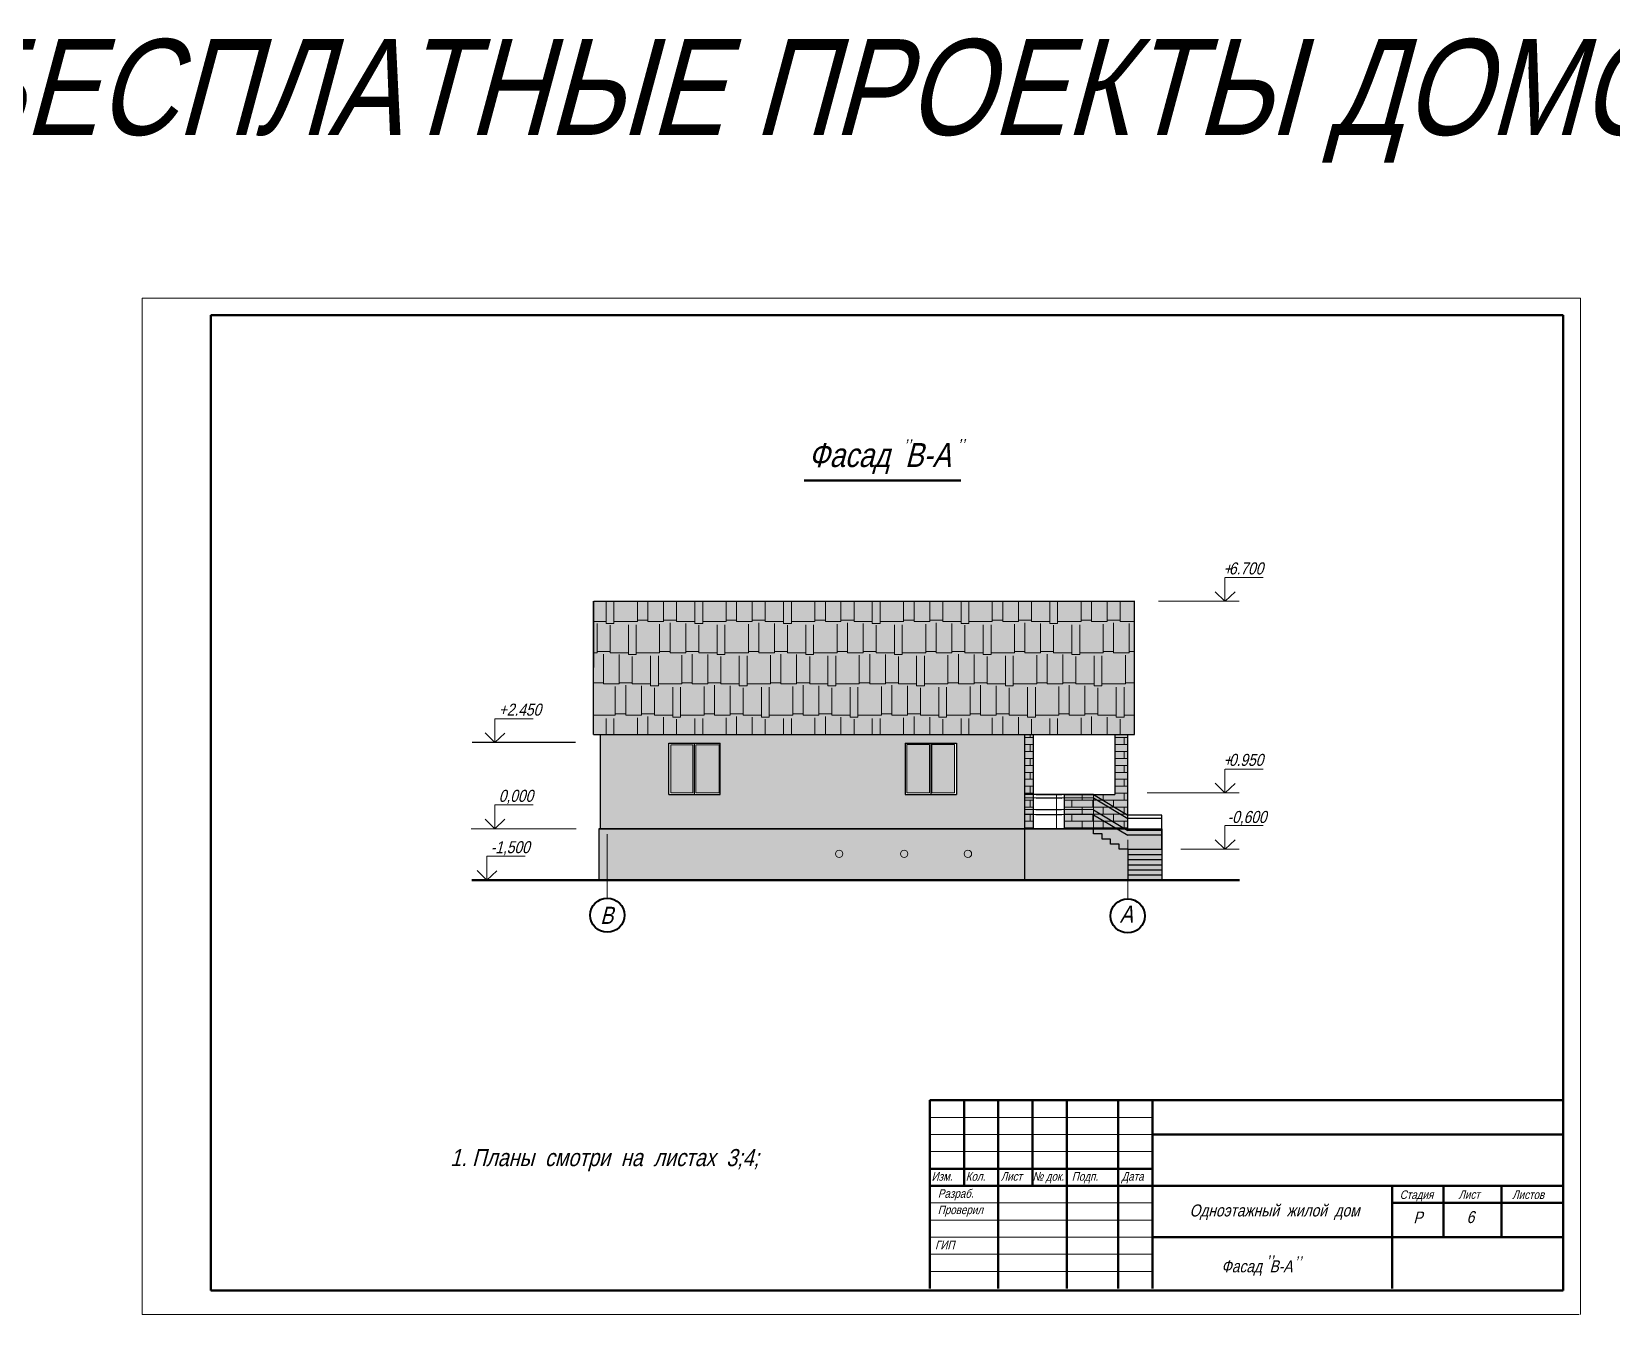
# Model space of a CAD drawing. Header units: millimetres. Extents: x -1570823 to -1042875, y 1331607 to 1425447.
# Drawn here: x -1230011 to -1183874, y 1387958 to 1425447 of the extents above; entities that cross this region are included whole.
import ezdxf

# ---------------------------------------------------------------- set-up
doc = ezdxf.new("R2010")
doc.units = ezdxf.units.MM
doc.linetypes.add('ACAD_ISO04W100', pattern=[30, 24, -3, 0, -3])
for name, color, linetype, lineweight in [('оси', 170, 'ACAD_ISO04W100', 15), ('Пр', 7, 'Continuous', 60), ('проект', 7, 'Continuous', 50), ('Разм.', 7, 'Continuous', 15), ('размер', 7, 'Continuous', 15), ('тонкая', 7, 'Continuous', 15)]:
    doc.layers.add(name, color=color, linetype=linetype, lineweight=lineweight)
doc.layers.add('разм', color=7, linetype='Continuous')
doc.styles.get("Standard").update_dxf_attribs({"font": 'ARIALN.TTF', "oblique": 15, "height": 350})

msp = doc.modelspace()

# ---------------------------------------------------------------- hatches: boundary and pattern name
at = {"layer": 'разм', "lineweight": 15, "ltscale": 25, "true_color": 0xffc2f0}
msp.add_hatch(color=254, dxfattribs=at).paths.add_polyline_path([(-1197800.1, 1408800.9), (-1213599, 1408800.9), (-1213599, 1404901), (-1197800.1, 1404901)])
at = {"layer": 'разм', "lineweight": 15, "ltscale": 25}
h = msp.add_hatch(dxfattribs=at)
h.set_pattern_fill('AR-RSHKE', color=256, scale=3, style=0)
h.set_pattern_definition([(0, (102169.9, 105189.2), (1943.1, 914.4), [457.2, -381, 533.4, -228.6, 685.8, -304.8]), (0, (102627.1, 105227.3), (1943.1, 914.4), [381, -1447.8, 304.8, -457.2]), (0, (103541.5, 105132.1), (1943.1, 914.4), [228.6, -2362.2]), (90, (102169.86, 105189.2), (-647.7, 914.4), [876.3, -2781.3]), (90, (102627.06, 105189.2), (-647.7, 914.4), [857.25, -2800.35]), (90, (103008.06, 105189.2), (-647.7, 914.4), [800.1, -2857.5]), (90, (103541.46, 105132.05), (-647.7, 914.4), [876.3, -2781.3]), (90, (103770.06, 105132.05), (-647.7, 914.4), [876.3, -2781.3]), (90, (104455.86, 105189.2), (-647.7, 914.4), [838.2, -2819.4])])
h.paths.add_polyline_path([(-1197800.1, 1408800.9), (-1213599, 1408800.9), (-1213599, 1404901), (-1197800.1, 1404901)])
at = {"layer": 'разм', "lineweight": 15, "ltscale": 25, "true_color": 0xffedb8}
h = msp.add_hatch(color=254, dxfattribs=at)
h.paths.add_polyline_path([(-1211401.4, 1404649.4), (-1213399, 1404649.4), (-1213399, 1403139.7), (-1211401.4, 1403139.7)], flags=16)
h.paths.add_polyline_path([(-1211401.4, 1403139.7), (-1213199.5, 1403139.7), (-1213199, 1402150.8), (-1211401.4, 1402150.8)], flags=17)
h.paths.add_polyline_path([(-1204501.5, 1403139.7), (-1209900.9, 1403139.7), (-1209900.9, 1402150.8), (-1204501.5, 1402150.8)], flags=17)
h.paths.add_polyline_path([(-1204501.5, 1404649.4), (-1209899, 1404649.4), (-1209899, 1403150.8), (-1209900.9, 1403150.8), (-1209900.9, 1403139.7), (-1204501.5, 1403139.7)], flags=17)
h.paths.add_polyline_path([(-1209900.9, 1403139.7), (-1211401.4, 1403139.7), (-1211401.4, 1402150.8), (-1209900.9, 1402150.8)], flags=17)
h.paths.add_polyline_path([(-1201000.7, 1404901), (-1213399, 1404901), (-1213399, 1404649.4), (-1211401.4, 1404649.4), (-1211401.4, 1404650.8), (-1209899, 1404650.8), (-1209899, 1404649.4), (-1204501.5, 1404649.4), (-1204501.5, 1404654.7), (-1203001.5, 1404655.5), (-1203001.5, 1403150.8), (-1203002.9, 1403150.8), (-1203002.9, 1402150.8), (-1201005.8, 1402150.8)])
h.paths.add_polyline_path([(-1203002.9, 1403139.7), (-1204501.5, 1403139.7), (-1204501.5, 1402150.8), (-1203002.9, 1402150.8)], flags=16)
h = msp.add_hatch(color=254, dxfattribs=at)
h.paths.add_polyline_path([(-1200746.9, 1404901), (-1201000.7, 1404901), (-1201005.8, 1402150.8), (-1200752.1, 1402150.8)])
h.paths.add_polyline_path([(-1198000.1, 1404901), (-1198379.9, 1404901), (-1198379, 1403151.5), (-1199852.1, 1403150.8), (-1199852.1, 1402150.8), (-1198000.1, 1402150.8)])
at = {"layer": 'разм', "lineweight": 15, "ltscale": 25}
h = msp.add_hatch(dxfattribs=at)
h.set_pattern_fill('AR-BRSTD', color=256, scale=3, style=0)
h.set_pattern_definition([(0, (102169.86, 105189.2), (0, 203.2254), []), (90, (102169.86, 105189.2), (-304.8, 203.2254), [203.2254, -203.2254])])
h.paths.add_polyline_path([(-1198000.1, 1404901), (-1198379.9, 1404901), (-1198379, 1403151.5), (-1199852.1, 1403150.8), (-1199852.1, 1402150.8), (-1198000.1, 1402150.8)])
h.paths.add_polyline_path([(-1200746.9, 1404901), (-1201000.7, 1404901), (-1201005.8, 1402150.8), (-1200752.1, 1402150.8)])
at = {"layer": 'разм', "lineweight": 15, "ltscale": 25, "true_color": 0xd6f5ff}
h = msp.add_hatch(color=7, dxfattribs=at)
h.paths.add_polyline_path([(-1209936.2, 1404600.6), (-1210613.7, 1404600.6), (-1210613.7, 1403199.3), (-1209936.2, 1403199.3)])
h.paths.add_polyline_path([(-1210704.4, 1404598.9), (-1211342.7, 1404598.9), (-1211342.7, 1403198), (-1210704.4, 1403198)])
h.paths.add_polyline_path([(-1203792.2, 1404615.7), (-1204447.3, 1404615.7), (-1204447.3, 1403200.6), (-1203792.2, 1403200.6)])
h.paths.add_polyline_path([(-1203061.4, 1404612.3), (-1203719.7, 1404612.3), (-1203719.7, 1403201.3), (-1203061.4, 1403201.3)])
at = {"layer": 'разм', "lineweight": 15, "ltscale": 25, "true_color": 0xffedb8}
msp.add_hatch(color=254, dxfattribs=at).paths.add_polyline_path([(-1213199.5, 1403139.7), (-1213399, 1403139.7), (-1213399, 1402150.8), (-1213199, 1402150.8)])
at = {"layer": 'разм', "lineweight": 5, "ltscale": 25}
h = msp.add_hatch(color=255, dxfattribs=at)
h.paths.add_polyline_path([(-1198000.1, 1401550.8), (-1198250.1, 1401550.8), (-1198250.1, 1401700.8), (-1198500.1, 1401700.8), (-1198500.1, 1401850.8), (-1198750.1, 1401850.8), (-1198750.1, 1402000.8), (-1199000.1, 1402000.8), (-1199000.1, 1402150.8), (-1201005.8, 1402150.8), (-1201008.7, 1400650.8), (-1198000.1, 1400650.8)])
h.paths.add_polyline_path([(-1201200.1, 1402150.8), (-1213199, 1402150.8), (-1213198.3, 1400650.8), (-1201199.4, 1400650.8)])
h.paths.add_polyline_path([(-1201005.8, 1402150.8), (-1201200.1, 1402150.8), (-1201199.4, 1400650.8), (-1201008.7, 1400650.8)])
h.paths.add_polyline_path([(-1213199, 1402150.8), (-1213449, 1402150.8), (-1213449, 1400650.8), (-1213198.3, 1400650.8)])
h.paths.add_polyline_path([(-1197000.1, 1402150.8), (-1198000.1, 1402150.8), (-1197999.8, 1401550.8), (-1197000.1, 1401550.8)])
h.paths.add_polyline_path([(-1198000.1, 1402150.8), (-1199000.1, 1402150.8), (-1199000.1, 1402000.8), (-1198750.1, 1402000.8), (-1198750.1, 1401850.8), (-1198500.1, 1401850.8), (-1198500.1, 1401700.8), (-1198250.1, 1401700.8), (-1198250.1, 1401550.8), (-1197999.8, 1401550.8)])
h.paths.add_polyline_path([(-1197000.1, 1401550.8), (-1197999.8, 1401550.8), (-1197999.8, 1401400.8), (-1197000.1, 1401400.8)])
h.paths.add_polyline_path([(-1197000.1, 1401400.8), (-1197999.8, 1401400.8), (-1197999.7, 1401250.8), (-1197000.1, 1401250.8)])
h.paths.add_polyline_path([(-1197000.1, 1401250.8), (-1197999.7, 1401250.8), (-1197999.6, 1401100.8), (-1197000.1, 1401100.8)])
h.paths.add_polyline_path([(-1197000.1, 1401100.8), (-1197999.6, 1401100.8), (-1197999.5, 1400950.8), (-1197000.1, 1400950.8)])
h.paths.add_polyline_path([(-1197000.1, 1400950.8), (-1197999.5, 1400950.8), (-1197999.5, 1400800.8), (-1197000.1, 1400800.8)])
h.paths.add_polyline_path([(-1197000.1, 1400800.8), (-1197999.5, 1400800.8), (-1197999.4, 1400650.8), (-1197000.1, 1400650.8)])

# ---------------------------------------------------------------- linework, layer by layer
at = {"lineweight": 0}
for p, q in [((-1203779.8, 1393715.6), (-1197279.8, 1393715.6)), ((-1203779.8, 1393715.6), (-1197279.8, 1393715.6)), ((-1203779.8, 1393215.6), (-1197279.8, 1393215.6)), ((-1203779.8, 1393215.6), (-1197279.8, 1393215.6)), ((-1203779.8, 1392715.6), (-1197279.8, 1392715.6)), ((-1203779.8, 1392715.6), (-1197279.8, 1392715.6)), ((-1203779.8, 1391215.6), (-1197279.8, 1391215.6)), ((-1203779.8, 1391215.6), (-1197279.8, 1391215.6)), ((-1203779.8, 1390715.6), (-1197279.8, 1390715.6)), ((-1203779.8, 1390715.6), (-1197279.8, 1390715.6)), ((-1203779.8, 1390215.6), (-1197279.8, 1390215.6)), ((-1203779.8, 1390215.6), (-1197279.8, 1390215.6)), ((-1203779.8, 1389715.6), (-1197279.8, 1389715.6)), ((-1203779.8, 1389715.6), (-1197279.8, 1389715.6)), ((-1203779.8, 1389215.6), (-1197279.8, 1389215.6)), ((-1203779.8, 1389215.6), (-1197279.8, 1389215.6))]:
    msp.add_line(p, q, dxfattribs=at)
at = {"lineweight": 15}
msp.add_line((-1201295.5, 1387958.2), (-1226779.8, 1387958.2), dxfattribs=at)
msp.add_line((-1201295.5, 1387958.2), (-1226779.8, 1387958.2), dxfattribs=at)
at = {"layer": 'оси', "lineweight": 15, "ltscale": 100}
for p, q in [((-1213198, 1400125), (-1213198.9, 1401989.1)), ((-1197999.1, 1400104.7), (-1198000, 1401830))]:
    msp.add_line(p, q, dxfattribs=at)
at = {"layer": 'Пр', "lineweight": 40}
for centre in [(-1213198, 1399625), (-1213198, 1399625), (-1197999.1, 1399604.7), (-1197999.1, 1399604.7)]:
    msp.add_circle(centre, 500, dxfattribs=at)
at = {"layer": 'проект'}
for p, q in [((-1224779.8, 1388658.2), (-1224779.8, 1417158.2)), ((-1185279.8, 1417158.2), (-1224779.8, 1417158.2)), ((-1224779.8, 1388658.2), (-1224779.8, 1417158.2)), ((-1185279.8, 1417158.2), (-1224779.8, 1417158.2)), ((-1185279.8, 1417158.2), (-1185279.8, 1388658.2)), ((-1185279.8, 1417158.2), (-1185279.8, 1388658.2)), ((-1203779.8, 1388715.6), (-1203779.8, 1394215.6)), ((-1203779.8, 1394215.6), (-1185279.8, 1394215.6)), ((-1203779.8, 1388715.6), (-1203779.8, 1394215.6)), ((-1202779.8, 1391715.6), (-1202779.8, 1394215.6)), ((-1202779.8, 1391715.6), (-1202779.8, 1394215.6)), ((-1201779.8, 1388715.6), (-1201779.8, 1394215.6)), ((-1201779.8, 1388715.6), (-1201779.8, 1394215.6)), ((-1200779.8, 1391715.6), (-1200779.8, 1394215.6)), ((-1200779.8, 1391715.6), (-1200779.8, 1394215.6)), ((-1199779.8, 1388715.6), (-1199779.8, 1394215.6)), ((-1199779.8, 1388715.6), (-1199779.8, 1394215.6)), ((-1198279.8, 1388715.6), (-1198279.8, 1394215.6)), ((-1198279.8, 1388715.6), (-1198279.8, 1394215.6)), ((-1197279.8, 1388715.6), (-1197279.8, 1394215.6)), ((-1197279.8, 1388715.6), (-1197279.8, 1394215.6)), ((-1197279.8, 1393215.6), (-1185279.8, 1393215.6)), ((-1197279.8, 1393215.6), (-1185279.8, 1393215.6)), ((-1203779.8, 1392215.6), (-1197279.8, 1392215.6)), ((-1203779.8, 1392215.6), (-1197279.8, 1392215.6)), ((-1203779.8, 1391715.6), (-1197279.8, 1391715.6)), ((-1203779.8, 1391715.6), (-1197279.8, 1391715.6)), ((-1197279.8, 1391715.6), (-1185279.8, 1391715.6)), ((-1197279.8, 1391715.6), (-1185279.8, 1391715.6)), ((-1190279.8, 1388715.6), (-1190279.8, 1391715.6)), ((-1190279.8, 1388715.6), (-1190279.8, 1391715.6)), ((-1188779.8, 1390215.6), (-1188779.8, 1391715.6)), ((-1188779.8, 1390215.6), (-1188779.8, 1391715.6)), ((-1187079.8, 1390215.6), (-1187079.8, 1391715.6)), ((-1187079.8, 1390215.6), (-1187079.8, 1391715.6)), ((-1190279.8, 1391215.6), (-1185279.8, 1391215.6)), ((-1190279.8, 1391215.6), (-1185279.8, 1391215.6)), ((-1197279.8, 1390215.6), (-1185279.8, 1390215.6)), ((-1197279.8, 1390215.6), (-1185279.8, 1390215.6)), ((-1185279.8, 1388658.2), (-1224779.8, 1388658.2)), ((-1185279.8, 1388658.2), (-1224779.8, 1388658.2))]:
    msp.add_line(p, q, dxfattribs=at)
at = {"layer": 'проект', "ltscale": 25}
for p, q in [((-1207450.5, 1412331.6), (-1202873.3, 1412331.6)), ((-1217153, 1400650.8), (-1194730.6, 1400650.8))]:
    msp.add_line(p, q, dxfattribs=at)
at = {"layer": 'проект', "lineweight": 30, "ltscale": 25}
for p, q in [((-1213599, 1404901), (-1213599, 1408800.9)), ((-1213590.7, 1408800.9), (-1197791.9, 1408800.9)), ((-1197800.1, 1404901), (-1197800.1, 1408800.9)), ((-1213599, 1404901), (-1197800.1, 1404901)), ((-1213399, 1402150.8), (-1213399, 1404901)), ((-1201008.7, 1400650.8), (-1201000.7, 1404901)), ((-1200752.1, 1402150.8), (-1200746.9, 1404901)), ((-1200752.1, 1404250.8), (-1200746.9, 1404901)), ((-1198379.9, 1404901), (-1198379, 1403151.5)), ((-1198000.1, 1402150.8), (-1198000.1, 1404901)), ((-1199000.8, 1403047.4), (-1201004.4, 1403050.9)), ((-1199000.6, 1403151.2), (-1201004.2, 1403154.8)), ((-1199852.1, 1403150.8), (-1198379, 1403151.5)), ((-1199000.6, 1403151.2), (-1198000.1, 1402550.8)), ((-1199000.4, 1403055), (-1197999.9, 1402454.5)), ((-1199000.8, 1402707.8), (-1201004.4, 1402711.3)), ((-1199000.6, 1402701.2), (-1198000.1, 1402100.8)), ((-1213449, 1402150.8), (-1198000.1, 1402150.8)), ((-1213449, 1402150.8), (-1213449, 1400650.8)), ((-1199000.6, 1402561), (-1201004.2, 1402564.6)), ((-1199000.6, 1402561), (-1198000.1, 1401960.6)), ((-1199000.1, 1402000.8), (-1199000.1, 1402150.8)), ((-1197000.1, 1402550.8), (-1198000.1, 1402550.8)), ((-1197000.1, 1402454.5), (-1198000.1, 1402454.5)), ((-1197000.1, 1401550.8), (-1197000.1, 1402550.8)), ((-1197000.1, 1402148.3), (-1197000.1, 1400650.8)), ((-1198750.1, 1402000.8), (-1199000.1, 1402000.8)), ((-1198750.1, 1401850.8), (-1198750.1, 1402000.8)), ((-1198500.1, 1401850.8), (-1198750.1, 1401850.8)), ((-1198500.1, 1401700.8), (-1198500.1, 1401850.8)), ((-1198250.1, 1401700.8), (-1198500.1, 1401700.8)), ((-1198250.1, 1401550.8), (-1198250.1, 1401700.8)), ((-1197000.1, 1402100.8), (-1198000.1, 1402100.8)), ((-1197000.1, 1401960.6), (-1198000.1, 1401960.6)), ((-1198000.1, 1401550.8), (-1198250.1, 1401550.8)), ((-1198000.1, 1401550.8), (-1198000.1, 1400650.8)), ((-1198000.1, 1401550.8), (-1197000.1, 1401550.8)), ((-1198000.1, 1401400.8), (-1197000.1, 1401400.8)), ((-1197999.8, 1401250.8), (-1196999.8, 1401250.8)), ((-1197999.7, 1401100.8), (-1196999.7, 1401100.8)), ((-1197999.5, 1400950.8), (-1196999.5, 1400950.8)), ((-1197999.4, 1400800.8), (-1196999.4, 1400800.8))]:
    msp.add_line(p, q, dxfattribs=at)
at = {"layer": 'проект', "lineweight": 15, "ltscale": 25}
for p, q in [((-1200752.1, 1404250.8), (-1200746.9, 1404901)), ((-1200080.1, 1402150.8), (-1200080.6, 1403151.2)), ((-1199000.1, 1402150.8), (-1199000.6, 1403151.2))]:
    msp.add_line(p, q, dxfattribs=at)
for centre in [(-1206427.3, 1401417.8), (-1204528.5, 1401417.8), (-1202666.7, 1401417.8)]:
    msp.add_circle(centre, 108.5, dxfattribs=at)
at = {"layer": 'разм', "lineweight": 30, "ltscale": 25}
for p, q in [((-1213599, 1404901), (-1213590.7, 1408800.9)), ((-1211399, 1404650.8), (-1209899, 1404650.8)), ((-1211399, 1403150.8), (-1211399, 1404650.8)), ((-1210649, 1403150.8), (-1210649, 1404650.8)), ((-1209899, 1403150.8), (-1209899, 1404650.8)), ((-1204501.6, 1404654.7), (-1203001.5, 1404655.5)), ((-1204501.5, 1404655.5), (-1204501.5, 1403150.8)), ((-1203751.5, 1404655.5), (-1203751.5, 1403150.8)), ((-1203001.5, 1404655.5), (-1203001.5, 1403150.8)), ((-1211399, 1403150.8), (-1209899, 1403150.8)), ((-1204501.5, 1403150.8), (-1203001.5, 1403150.8)), ((-1200678.1, 1403050.4), (-1199927.7, 1403049)), ((-1200678, 1403154.2), (-1199927.5, 1403152.9)), ((-1200679.8, 1402710.7), (-1199929.3, 1402709.4)), ((-1198000.1, 1402150.8), (-1213449, 1402150.8)), ((-1200679, 1402564), (-1199928.6, 1402562.7)), ((-1198000.1, 1402150.8), (-1197000.1, 1402150.8))]:
    msp.add_line(p, q, dxfattribs=at)
at = {"layer": 'разм', "lineweight": 5, "ltscale": 25}
for p, q in [((-1197102.2, 1408797.7), (-1194747.2, 1408797.7)), ((-1197436.1, 1403201.8), (-1194747.2, 1403201.8)), ((-1214104.9, 1402146.9), (-1217173.9, 1402146.9)), ((-1196447.3, 1401550.2), (-1194745.5, 1401550.2))]:
    msp.add_line(p, q, dxfattribs=at)
at = {"layer": 'разм', "ltscale": 25}
msp.add_line((-1214125.5, 1404669.9), (-1217148.2, 1404669.9), dxfattribs=at)
at = {"layer": 'разм', "lineweight": 15, "ltscale": 25}
for p, q in [((-1211342.7, 1404598.9), (-1210704.4, 1404598.9)), ((-1211342.7, 1403198), (-1211342.7, 1404598.9)), ((-1210704.4, 1404598.9), (-1210704.4, 1403198)), ((-1210613.7, 1404600.6), (-1209936.2, 1404600.6)), ((-1210613.7, 1403199.3), (-1210613.7, 1404600.6)), ((-1209936.2, 1404600.6), (-1209936.2, 1403199.3)), ((-1204447.3, 1404615.7), (-1203792.2, 1404615.7)), ((-1204447.3, 1403200.6), (-1204447.3, 1404615.7)), ((-1203792.2, 1404615.7), (-1203792.2, 1403200.6)), ((-1213399, 1402150.8), (-1213399, 1403150.8)), ((-1210704.4, 1403198), (-1211342.7, 1403198)), ((-1209936.2, 1403199.3), (-1210613.7, 1403199.3)), ((-1203792.2, 1403200.6), (-1204447.3, 1403200.6))]:
    msp.add_line(p, q, dxfattribs=at)
for points in [[(-1211342.7, 1403198), (-1210704.4, 1403198), (-1210704.4, 1404598.9), (-1211342.7, 1404598.9)], [(-1210613.7, 1403199.3), (-1209936.2, 1403199.3), (-1209936.2, 1404600.6), (-1210613.7, 1404600.6)], [(-1204447.3, 1403200.6), (-1203792.2, 1403200.6), (-1203792.2, 1404615.7), (-1204447.3, 1404615.7)], [(-1203719.7, 1403201.3), (-1203061.4, 1403201.3), (-1203061.4, 1404612.3), (-1203719.7, 1404612.3)]]:
    msp.add_lwpolyline(points, close=True, dxfattribs=at)
at = {"layer": 'Разм.'}
for p, q in [((-1195159.1, 1409492.5), (-1195159.1, 1408794.2)), ((-1195158.1, 1409492.5), (-1194045, 1409492.5)), ((-1216481.9, 1405364.8), (-1216481.9, 1404666.5)), ((-1216480.8, 1405364.8), (-1215367.8, 1405364.8)), ((-1195159.1, 1403896.7), (-1195159.1, 1403198.4)), ((-1195158.1, 1403896.7), (-1194045, 1403896.7)), ((-1216481.9, 1402846.4), (-1216481.9, 1402148.1)), ((-1216480.8, 1402846.4), (-1215367.8, 1402846.4)), ((-1195159.1, 1402245), (-1195159.1, 1401546.7)), ((-1195158.1, 1402245), (-1194045, 1402245)), ((-1216715.5, 1401345.7), (-1216715.5, 1400647.4)), ((-1216714.4, 1401345.7), (-1215601.4, 1401345.7))]:
    msp.add_line(p, q, dxfattribs=at)
at = {"layer": 'Разм.', "lineweight": 30}
for p, q in [((-1195161.4, 1408797.7), (-1195446.3, 1409078.5)), ((-1195155.8, 1408797.6), (-1194865.5, 1409072.9)), ((-1216484.2, 1404669.9), (-1216769, 1404950.8)), ((-1216478.5, 1404669.9), (-1216188.3, 1404945.1)), ((-1195161.4, 1403201.8), (-1195446.3, 1403482.6)), ((-1195155.8, 1403201.8), (-1194865.5, 1403477)), ((-1216484.2, 1402151.6), (-1216769, 1402432.4)), ((-1216478.5, 1402151.5), (-1216188.3, 1402426.8)), ((-1195161.4, 1401550.2), (-1195446.3, 1401831)), ((-1195155.8, 1401550.1), (-1194865.5, 1401825.4)), ((-1216717.8, 1400650.8), (-1217002.6, 1400931.7)), ((-1216712.1, 1400650.8), (-1216421.9, 1400926))]:
    msp.add_line(p, q, dxfattribs=at)
at = {"layer": 'Разм.', "lineweight": 30, "ltscale": 50}
msp.add_line((-1199852.1, 1403150.8), (-1199852.1, 1402150.8), dxfattribs=at)
at = {"layer": 'размер'}
for p, q in [((-1226779.8, 1387958.2), (-1226779.8, 1417658.2)), ((-1184779.8, 1417658.2), (-1226779.8, 1417658.2)), ((-1226779.8, 1387958.2), (-1226779.8, 1417658.2)), ((-1184779.8, 1417658.2), (-1226779.8, 1417658.2)), ((-1226779.8, 1388158.2), (-1226779.8, 1417379.6)), ((-1226779.8, 1388158.2), (-1226779.8, 1417379.6)), ((-1184779.8, 1417658.2), (-1184779.8, 1387958.2)), ((-1184779.8, 1417658.2), (-1184779.8, 1387958.2)), ((-1184820.4, 1387958.2), (-1226779.8, 1387958.2)), ((-1184820.4, 1387958.2), (-1226779.8, 1387958.2))]:
    msp.add_line(p, q, dxfattribs=at)

# ---------------------------------------------------------------- texts
at = {"oblique": 15}
for s, p in [('Изм.', (-1203729, 1391865.9)), ('Изм.', (-1203729, 1391865.9)), ('Кол.', (-1202729, 1391865.9)), ('Кол.', (-1202729, 1391865.9)), ('Лист', (-1201707.5, 1391865.9)), ('Лист', (-1201707.5, 1391865.9)), ('№ док.', (-1200779.2, 1391865.9)), ('№ док.', (-1200779.2, 1391865.9)), ('Подп.', (-1199633.4, 1391865.9)), ('Подп.', (-1199633.4, 1391865.9)), ('Дата', (-1198179.8, 1391865.9)), ('Дата', (-1198179.8, 1391865.9)), ('Разраб.', (-1203544.1, 1391365.9)), ('Разраб.', (-1203544.1, 1391365.9)), ('Стадия', (-1190055.7, 1391332.7)), ('Стадия', (-1190055.7, 1391332.7)), ('Лист', (-1188338.7, 1391337.5)), ('Лист', (-1188338.7, 1391337.5)), ('Листов', (-1186770.3, 1391332.7)), ('Листов', (-1186770.3, 1391332.7))]:
    msp.add_text(s, height=250, dxfattribs=at).set_placement(p)
at = {"lineweight": 70, "oblique": 15}
msp.add_text('Проверил', height=250, dxfattribs=at).set_placement((-1203548.5, 1390889.3))
msp.add_text('Проверил', height=250, dxfattribs=at).set_placement((-1203548.5, 1390889.3))
at = {"layer": 'Пр', "lineweight": 15, "oblique": 15}
for s, p in [('В', (-1213405.7, 1399370.5)), ('В', (-1213405.7, 1399370.5)), ('А', (-1198232.5, 1399408.1)), ('А', (-1198232.5, 1399408.1))]:
    msp.add_text(s, height=500, dxfattribs=at).set_placement(p)
at = {"layer": 'проект', "lineweight": 5, "ltscale": 25, "oblique": 15}
msp.add_text('6', height=350, dxfattribs=at).set_placement((-1188103.5, 1390628.1))
at = {"layer": 'разм', "lineweight": 5, "ltscale": 25, "oblique": 15}
for s, p in [('+', (-1195205.7, 1409573.8)), ('+', (-1195205.7, 1403977.9)), ('-0,600', (-1195084, 1402320.4))]:
    msp.add_text(s, height=350, dxfattribs=at).set_placement(p)
at = {"layer": 'Разм.', "color": 1, "lineweight": 5, "ltscale": 25, "oblique": 15}
msp.add_text('Файл скачан с сайта БЕСПЛАТНЫЕ ПРОЕКТЫ ДОМОВ', height=2800, dxfattribs=at).set_placement((-1263852.3, 1422426.4))
at = {"layer": 'Разм.', "lineweight": 5, "ltscale": 25, "oblique": 15}
for s, height, p in [('Фасад  В-А', 700, (-1207321.2, 1412721.8)), ('6.700', 350, (-1195045.2, 1409584.3)), ('+2.450', 350, (-1216368, 1405456.6)), ('0.950', 350, (-1195045.2, 1403988.5)), ('0,000', 350, (-1216368, 1402938.2)), ('-1,500', 350, (-1216601.6, 1401437.5)), ('Фасад  В-А', 350, (-1195267, 1389188.9))]:
    msp.add_text(s, height=height, dxfattribs=at).set_placement(p)
at = {"layer": 'размер', "oblique": 15}
for s, height, p in [('Одноэтажный  жилой  дом', 350, (-1196193.9, 1390821.5)), ('Одноэтажный  жилой  дом', 350, (-1196193.9, 1390821.5)), ('.', 350, (-1191497.1, 1390815.1)), ('.', 350, (-1191497.1, 1390815.1)), ('Р', 350, (-1189659.3, 1390615.5)), ('Р', 350, (-1189659.3, 1390615.5)), ('ГИП', 250, (-1203624.6, 1389863)), ('ГИП', 250, (-1203624.6, 1389863))]:
    msp.add_text(s, height=height, dxfattribs=at).set_placement(p)
at = {"layer": 'тонкая', "lineweight": 9, "oblique": 15}
for p in [(-1204483.6, 1413479.3), (-1202917.9, 1413486.5), (-1193902.4, 1389631.3), (-1193080, 1389605.2)]:
    msp.add_text(',,', height=350, dxfattribs=at).set_placement(p)
at = {"layer": 'тонкая', "oblique": 15}
msp.add_text('1. Планы  смотри  на  листах  3;4;', height=500, dxfattribs=at).set_placement((-1217786.8, 1392291.2))

doc.saveas('drawing.dxf')
